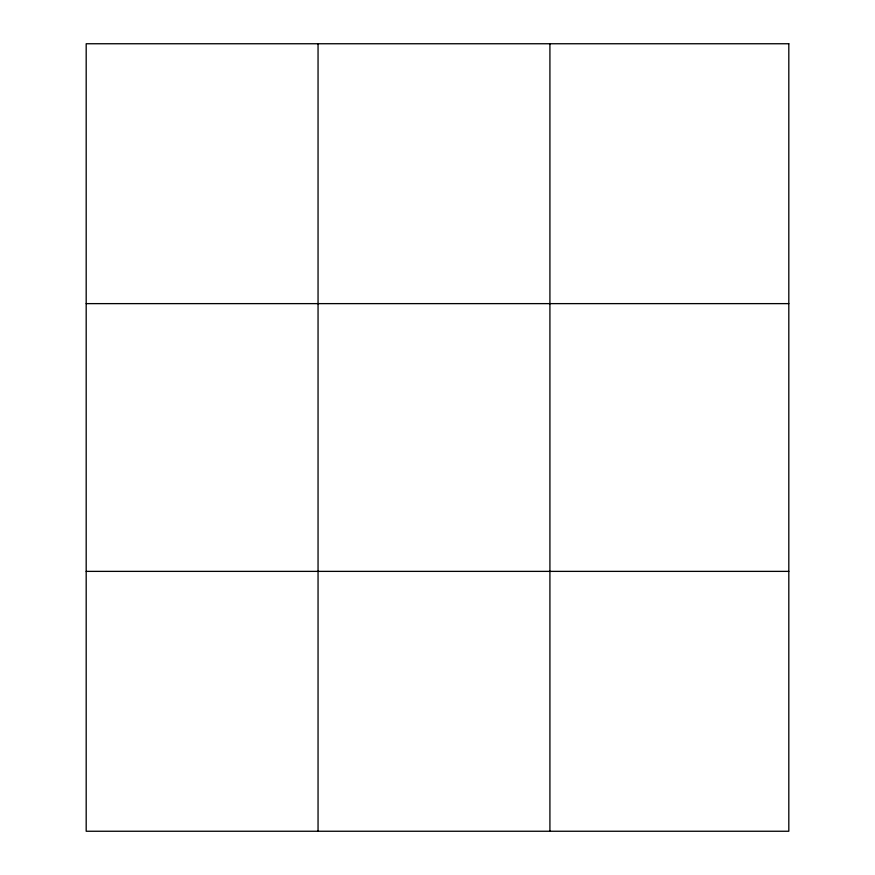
<?xml version="1.0" encoding="UTF-8"?>
<svg xmlns="http://www.w3.org/2000/svg" width="875" height="875" viewBox="0 0 875 875"><rect width="100%" height="100%" fill="white"/><g stroke="black" fill="none" stroke-linecap="round" stroke-linejoin="round"><path stroke-width="1.31" d="M318.052 831.25L318.052 43.75M549.916 831.25L549.916 43.75M86.188 303.625L788.812 303.625M86.188 571.375L788.812 571.375M788.812 43.75L86.188 43.75L86.188 831.25L788.812 831.25L788.812 43.75"/></g></svg>
